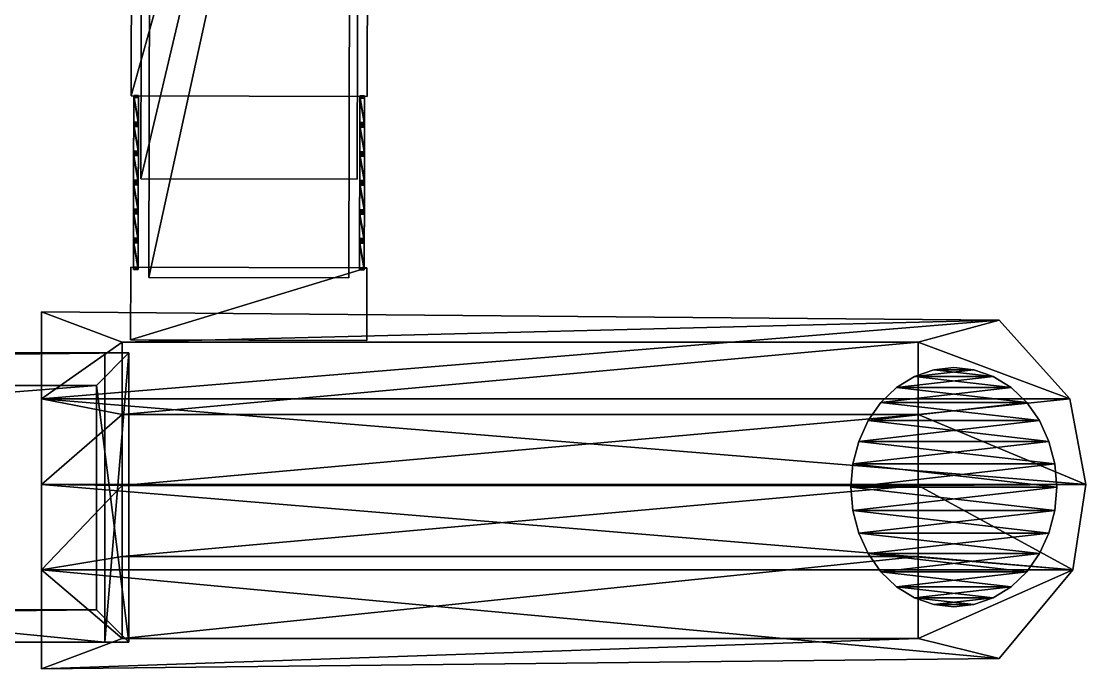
# Model space of a CAD drawing. Header units: millimetres. Extents: x -39 to 131, y -304 to 0.
# Drawn here: x 62.42 to 72.76, y -250.81 to -244.53 of the extents above; entities that cross this region are included whole.
import ezdxf

# ---------------------------------------------------------------- set-up
doc = ezdxf.new("R2010")
doc.units = ezdxf.units.MM
for name, color, linetype in [('CUBE_018_1', 7, 'Continuous'), ('MESH283', 7, 'Continuous'), ('MESH284', 7, 'Continuous'), ('MESH35', 7, 'Continuous'), ('MESH36', 7, 'Continuous'), ('MESH479', 7, 'Continuous'), ('TUNNEL1101', 7, 'Continuous'), ('TUNNEL2113', 7, 'Continuous'), ('TUNNEL3125', 7, 'Continuous')]:
    doc.layers.add(name, color=color, linetype=linetype)

msp = doc.modelspace()

# ---------------------------------------------------------------- meshes
at = {"layer": 'CUBE_018_1'}
mesh = msp.add_polyface(dxfattribs=at)
corners = [(63.467, -250.558, 5.884), (63.152, -250.242, 5.907), (34.944, -250.558, 7.978), (63.467, -250.558, 5.884), (63.152, -248.065, 5.907), (63.152, -250.242, 5.907), (63.467, -247.748, 5.884), (63.467, -247.748, 5.884), (35.259, -248.065, 7.955), (63.152, -248.065, 5.907), (63.467, -247.748, 5.884), (34.944, -247.748, 7.978), (35.259, -248.065, 7.955), (34.944, -247.748, 7.978), (63.467, -247.748, 5.884), (63.233, -247.748, 2.702), (63.467, -247.748, 5.884), (63.233, -250.558, 2.702), (63.233, -247.748, 2.702), (63.467, -250.558, 5.884), (34.944, -250.558, 7.978), (63.233, -250.558, 2.702), (63.467, -250.558, 5.884), (34.71, -250.558, 4.797), (34.71, -247.748, 4.797), (34.71, -250.558, 4.797), (34.944, -250.558, 7.978), (63.233, -250.558, 2.702), (34.71, -250.558, 4.797), (34.71, -247.748, 4.797), (63.233, -247.748, 2.702), (34.71, -247.748, 4.797), (34.944, -247.748, 7.978), (35.259, -248.065, 7.955), (34.944, -247.748, 7.978), (34.944, -250.558, 7.978), (35.259, -250.242, 7.955), (63.152, -250.242, 5.907), (35.259, -250.242, 7.955), (34.944, -250.558, 7.978), (63.152, -248.065, 5.907), (35.259, -250.242, 7.955), (63.152, -250.242, 5.907), (35.259, -248.065, 7.955)]
mesh.append_faces([[corners[k] for k in face] for face in [(0, 1, 2), (3, 4, 5), (6, 4, 3), (7, 8, 9), (10, 11, 12), (13, 14, 15), (16, 17, 18), (16, 19, 17), (20, 21, 22), (20, 23, 21), (24, 25, 26), (27, 28, 29), (27, 29, 30), (13, 15, 31), (24, 26, 32), (33, 34, 35), (33, 35, 36), (37, 38, 39), (40, 41, 42), (40, 43, 41)]])
at = {"layer": 'MESH283'}
mesh = msp.add_polyface(dxfattribs=at)
corners = [(63.557, -246.918, 3.234), (63.557, -246.94, 3.234), (63.512, -246.94, 3.234), (63.558, -246.661, 5.727), (63.557, -246.94, 3.234), (63.557, -246.918, 3.234), (63.558, -246.661, 5.727), (63.558, -246.68, 5.756), (63.557, -246.94, 3.234), (63.558, -246.661, 5.727), (63.558, -246.661, 5.808), (63.558, -246.68, 5.756), (63.558, -246.655, 5.727), (63.558, -246.661, 5.808), (63.558, -246.661, 5.727), (63.558, -246.655, 5.808), (63.558, -246.661, 5.808), (63.558, -246.655, 5.727), (63.558, -246.655, 5.808), (63.512, -246.661, 5.808), (63.558, -246.661, 5.808), (63.512, -246.655, 5.808), (63.558, -246.655, 5.808), (63.512, -246.636, 5.756), (63.512, -246.655, 5.808), (63.558, -246.636, 5.756), (63.558, -246.636, 5.756), (63.558, -246.655, 5.808), (63.558, -246.655, 5.727), (63.558, -246.38, 3.263), (63.558, -246.636, 5.756), (63.558, -246.655, 5.727), (63.558, -246.636, 5.756), (63.558, -246.38, 3.263), (63.513, -246.38, 3.263), (63.558, -246.38, 3.263), (63.558, -246.399, 3.234), (63.513, -246.38, 3.263), (63.558, -246.38, 3.263), (63.558, -246.655, 5.727), (63.558, -246.399, 3.234), (63.558, -246.655, 5.727), (63.513, -246.399, 3.234), (63.558, -246.399, 3.234), (63.512, -246.655, 5.727), (63.513, -246.38, 3.263), (63.513, -246.399, 3.234), (63.512, -246.655, 5.727), (63.513, -246.399, 3.234), (63.513, -246.399, 3.234), (63.513, -246.38, 3.182), (63.558, -246.399, 3.234), (63.513, -246.38, 3.263), (63.513, -246.38, 3.182), (63.513, -246.399, 3.234), (63.513, -246.374, 3.182), (63.513, -246.38, 3.182), (63.513, -246.38, 3.263), (63.558, -246.374, 3.182), (63.513, -246.38, 3.182), (63.513, -246.374, 3.182), (63.558, -246.38, 3.182), (63.558, -246.374, 3.182), (63.558, -246.374, 3.263), (63.558, -246.38, 3.182), (63.559, -246.355, 3.234), (63.558, -246.374, 3.263), (63.558, -246.374, 3.182), (63.559, -246.098, 5.727), (63.558, -246.374, 3.263), (63.559, -246.355, 3.234), (63.559, -246.098, 5.727), (63.559, -246.117, 5.756), (63.558, -246.374, 3.263), (63.559, -246.098, 5.727), (63.559, -246.098, 5.808), (63.559, -246.117, 5.756), (63.559, -246.092, 5.727), (63.559, -246.098, 5.808), (63.559, -246.098, 5.727), (63.559, -246.092, 5.808), (63.559, -246.098, 5.808), (63.559, -246.092, 5.727), (63.559, -246.092, 5.808), (63.514, -246.098, 5.808), (63.559, -246.098, 5.808), (63.514, -246.092, 5.808), (63.559, -246.092, 5.808), (63.514, -246.073, 5.756), (63.514, -246.092, 5.808), (63.559, -246.073, 5.756), (63.559, -246.073, 5.756), (63.559, -246.092, 5.808), (63.559, -246.092, 5.727), (63.56, -245.817, 3.263), (63.559, -246.073, 5.756), (63.559, -246.092, 5.727), (63.559, -246.073, 5.756), (63.56, -245.817, 3.263), (63.514, -245.816, 3.263), (63.56, -245.811, 3.263), (63.514, -245.816, 3.263), (63.56, -245.817, 3.263), (63.514, -245.81, 3.263), (63.514, -245.81, 3.263), (63.514, -245.792, 3.234), (63.56, -245.811, 3.263), (63.514, -245.792, 3.234), (63.514, -245.81, 3.182), (63.514, -245.81, 3.263), (63.514, -245.792, 3.234), (63.56, -245.81, 3.182), (63.514, -245.81, 3.182), (63.56, -245.792, 3.234), (63.56, -245.81, 3.182), (63.514, -245.792, 3.234), (63.56, -245.792, 3.234), (63.56, -245.811, 3.263), (63.56, -245.81, 3.182), (63.56, -245.792, 3.234), (63.515, -245.535, 5.727), (63.56, -245.792, 3.234), (63.514, -245.792, 3.234), (63.56, -245.535, 5.727), (63.56, -245.792, 3.234), (63.515, -245.535, 5.727), (63.56, -245.535, 5.727), (63.56, -245.811, 3.263), (63.56, -245.792, 3.234), (63.56, -245.535, 5.727), (63.56, -245.554, 5.756), (63.56, -245.811, 3.263), (63.56, -245.535, 5.727), (63.56, -245.535, 5.808), (63.56, -245.554, 5.756), (63.56, -245.529, 5.727), (63.56, -245.535, 5.808), (63.56, -245.535, 5.727), (63.56, -245.529, 5.808), (63.56, -245.535, 5.808), (63.56, -245.529, 5.727), (63.56, -245.529, 5.808), (63.515, -245.535, 5.808), (63.56, -245.535, 5.808), (63.515, -245.529, 5.808), (63.56, -245.529, 5.808), (63.515, -245.51, 5.756), (63.515, -245.529, 5.808), (63.56, -245.51, 5.756), (63.56, -245.51, 5.756), (63.56, -245.529, 5.808), (63.56, -245.529, 5.727), (63.561, -245.272, 3.234), (63.56, -245.51, 5.756), (63.56, -245.529, 5.727), (63.561, -245.25, 3.234), (63.56, -245.51, 5.756), (63.561, -245.272, 3.234), (63.56, -245.51, 5.756), (63.561, -245.25, 3.234), (63.516, -245.25, 3.234), (63.561, -245.25, 3.234), (63.515, -245.272, 3.234), (63.516, -245.25, 3.234), (63.561, -245.272, 3.234), (63.56, -245.529, 5.727), (63.515, -245.272, 3.234), (63.561, -245.272, 3.234), (63.515, -245.529, 5.727), (63.516, -245.25, 3.234), (63.515, -245.272, 3.234), (63.515, -245.529, 5.727), (63.516, -245.25, 3.234), (63.515, -245.529, 5.727), (63.515, -245.51, 5.756), (63.515, -245.51, 5.756), (63.515, -245.529, 5.727), (63.515, -245.529, 5.808), (63.515, -245.529, 5.808), (63.515, -245.529, 5.727), (63.515, -245.535, 5.808), (63.515, -245.529, 5.727), (63.515, -245.535, 5.727), (63.515, -245.535, 5.808), (63.56, -245.529, 5.727), (63.515, -245.535, 5.727), (63.515, -245.529, 5.727), (63.56, -245.535, 5.727), (63.515, -245.535, 5.727), (63.515, -245.554, 5.756), (63.515, -245.535, 5.808), (63.515, -245.535, 5.727), (63.514, -245.81, 3.263), (63.515, -245.554, 5.756), (63.515, -245.535, 5.727), (63.514, -245.792, 3.234), (63.514, -245.81, 3.263), (63.515, -245.554, 5.756), (63.514, -245.81, 3.263), (63.56, -245.811, 3.263), (63.56, -245.554, 5.756), (63.515, -245.535, 5.808), (63.515, -245.554, 5.756), (63.56, -245.554, 5.756), (63.56, -245.535, 5.808), (63.56, -245.51, 5.756), (63.516, -245.25, 3.234), (63.515, -245.51, 5.756), (63.56, -245.81, 3.182), (63.56, -245.811, 3.263), (63.56, -245.817, 3.182), (63.56, -245.811, 3.263), (63.56, -245.817, 3.263), (63.56, -245.817, 3.182), (63.56, -245.817, 3.263), (63.56, -245.836, 3.234), (63.56, -245.817, 3.182), (63.56, -245.817, 3.263), (63.559, -246.092, 5.727), (63.56, -245.836, 3.234), (63.559, -246.092, 5.727), (63.514, -245.835, 3.234), (63.56, -245.836, 3.234), (63.514, -246.092, 5.727), (63.514, -245.835, 3.234), (63.559, -246.092, 5.727), (63.514, -245.816, 3.263), (63.514, -245.835, 3.234), (63.514, -246.092, 5.727), (63.514, -245.816, 3.263), (63.514, -245.817, 3.182), (63.514, -245.835, 3.234), (63.514, -245.81, 3.182), (63.514, -245.817, 3.182), (63.514, -245.816, 3.263), (63.56, -245.81, 3.182), (63.514, -245.817, 3.182), (63.514, -245.81, 3.182), (63.56, -245.817, 3.182), (63.56, -245.836, 3.234), (63.514, -245.817, 3.182), (63.56, -245.817, 3.182), (63.514, -245.835, 3.234), (63.514, -245.816, 3.263), (63.56, -245.836, 3.234), (63.514, -245.835, 3.234), (63.56, -245.817, 3.263), (63.56, -245.836, 3.234), (63.514, -245.816, 3.263), (63.514, -245.81, 3.182), (63.514, -245.816, 3.263), (63.514, -245.81, 3.263), (63.514, -245.816, 3.263), (63.514, -246.092, 5.727), (63.514, -246.073, 5.756), (63.514, -246.073, 5.756), (63.514, -246.092, 5.727), (63.514, -246.092, 5.808), (63.514, -246.092, 5.808), (63.514, -246.092, 5.727), (63.514, -246.098, 5.808), (63.514, -246.092, 5.727), (63.514, -246.098, 5.727), (63.514, -246.098, 5.808), (63.559, -246.092, 5.727), (63.514, -246.098, 5.727), (63.514, -246.092, 5.727), (63.559, -246.098, 5.727), (63.559, -246.098, 5.727), (63.559, -246.355, 3.234), (63.514, -246.098, 5.727), (63.514, -246.098, 5.727), (63.559, -246.355, 3.234), (63.513, -246.355, 3.234), (63.559, -246.355, 3.234), (63.558, -246.374, 3.182), (63.513, -246.355, 3.234), (63.513, -246.374, 3.182), (63.513, -246.355, 3.234), (63.513, -246.374, 3.182), (63.513, -246.374, 3.263), (63.513, -246.374, 3.182), (63.513, -246.38, 3.263), (63.513, -246.374, 3.263), (63.558, -246.374, 3.263), (63.513, -246.374, 3.263), (63.513, -246.38, 3.263), (63.514, -246.117, 5.756), (63.513, -246.374, 3.263), (63.558, -246.374, 3.263), (63.514, -246.098, 5.727), (63.513, -246.374, 3.263), (63.514, -246.117, 5.756), (63.514, -246.098, 5.727), (63.513, -246.355, 3.234), (63.513, -246.374, 3.263), (63.513, -246.374, 3.263), (63.513, -246.355, 3.234), (63.558, -246.374, 3.263), (63.558, -246.374, 3.263), (63.513, -246.355, 3.234), (63.559, -246.355, 3.234), (63.514, -246.098, 5.727), (63.514, -246.117, 5.756), (63.514, -246.098, 5.808), (63.514, -246.098, 5.808), (63.514, -246.117, 5.756), (63.559, -246.117, 5.756), (63.559, -246.117, 5.756), (63.559, -246.098, 5.808), (63.558, -246.38, 3.263), (63.558, -246.374, 3.263), (63.558, -246.38, 3.263), (63.558, -246.38, 3.182), (63.558, -246.38, 3.263), (63.558, -246.399, 3.234), (63.558, -246.38, 3.182), (63.558, -246.38, 3.182), (63.514, -246.073, 5.756), (63.513, -246.38, 3.263), (63.512, -246.655, 5.727), (63.512, -246.636, 5.756), (63.512, -246.636, 5.756), (63.512, -246.655, 5.727), (63.512, -246.655, 5.808), (63.512, -246.655, 5.808), (63.512, -246.655, 5.727), (63.512, -246.661, 5.808), (63.512, -246.655, 5.727), (63.512, -246.661, 5.727), (63.512, -246.661, 5.808), (63.558, -246.655, 5.727), (63.512, -246.661, 5.727), (63.512, -246.655, 5.727), (63.558, -246.661, 5.727), (63.558, -246.661, 5.727), (63.557, -246.918, 3.234), (63.512, -246.661, 5.727), (63.512, -246.661, 5.727), (63.557, -246.918, 3.234), (63.512, -246.918, 3.234), (63.512, -246.918, 3.234), (63.512, -246.661, 5.727), (63.512, -246.918, 3.234), (63.512, -246.94, 3.234), (63.512, -246.661, 5.727), (63.512, -246.94, 3.234), (63.512, -246.68, 5.756), (63.512, -246.68, 5.756), (63.512, -246.94, 3.234), (63.557, -246.94, 3.234), (63.512, -246.68, 5.756), (63.557, -246.94, 3.234), (63.558, -246.68, 5.756), (63.512, -246.661, 5.808), (63.512, -246.68, 5.756), (63.558, -246.68, 5.756), (63.512, -246.661, 5.727), (63.512, -246.68, 5.756), (63.512, -246.661, 5.808), (63.558, -246.661, 5.808), (63.558, -246.636, 5.756), (63.513, -246.38, 3.263), (63.512, -246.636, 5.756)]
mesh.append_faces([[corners[k] for k in face] for face in [(0, 1, 2), (3, 4, 5), (6, 7, 8), (9, 10, 11), (12, 13, 14), (15, 16, 17), (18, 19, 20), (18, 21, 19), (22, 23, 24), (22, 25, 23), (26, 27, 28), (29, 30, 31), (32, 33, 34), (35, 36, 37), (38, 39, 40), (41, 42, 43), (44, 42, 41), (45, 46, 47), (37, 36, 48), (49, 50, 51), (52, 53, 54), (55, 56, 57), (58, 59, 60), (58, 61, 59), (62, 63, 64), (65, 66, 67), (68, 69, 70), (71, 72, 73), (74, 75, 76), (77, 78, 79), (80, 81, 82), (83, 84, 85), (83, 86, 84), (87, 88, 89), (87, 90, 88), (91, 92, 93), (94, 95, 96), (97, 98, 99), (100, 101, 102), (100, 103, 101), (104, 105, 106), (107, 108, 109), (110, 111, 112), (113, 114, 115), (116, 117, 118), (106, 105, 119), (120, 121, 122), (123, 124, 125), (126, 127, 128), (129, 130, 131), (132, 133, 134), (135, 136, 137), (138, 139, 140), (141, 142, 143), (141, 144, 142), (145, 146, 147), (145, 148, 146), (149, 150, 151), (152, 153, 154), (155, 156, 157), (158, 159, 160), (161, 162, 163), (161, 164, 162), (165, 166, 167), (168, 166, 165), (169, 170, 171), (172, 173, 174), (175, 176, 177), (178, 179, 180), (181, 182, 183), (184, 185, 186), (184, 187, 185), (188, 189, 190), (191, 192, 193), (194, 195, 196), (197, 198, 199), (197, 199, 200), (201, 202, 203), (201, 203, 204), (205, 206, 207), (208, 209, 210), (211, 212, 213), (214, 215, 216), (217, 218, 219), (220, 221, 222), (223, 224, 225), (226, 227, 228), (229, 230, 231), (232, 233, 234), (235, 236, 237), (235, 238, 236), (239, 240, 241), (242, 240, 239), (243, 244, 245), (246, 247, 248), (249, 250, 251), (252, 253, 254), (255, 256, 257), (258, 259, 260), (261, 262, 263), (264, 265, 266), (264, 267, 265), (268, 269, 270), (271, 272, 273), (274, 275, 276), (276, 275, 277), (278, 279, 280), (281, 282, 283), (284, 285, 286), (287, 288, 289), (290, 291, 292), (293, 294, 295), (296, 297, 298), (299, 300, 301), (302, 303, 304), (305, 306, 307), (287, 289, 308), (305, 307, 309), (284, 286, 310), (311, 312, 313), (314, 315, 316), (51, 50, 317), (97, 99, 318), (319, 320, 321), (322, 323, 324), (325, 326, 327), (328, 329, 330), (331, 332, 333), (331, 334, 332), (335, 336, 337), (338, 339, 340), (0, 2, 341), (342, 343, 344), (345, 346, 347), (348, 349, 350), (351, 352, 353), (354, 355, 356), (357, 358, 359), (354, 356, 360), (361, 362, 363)]])
at = {"layer": 'MESH284'}
mesh = msp.add_polyface(dxfattribs=at)
corners = [(65.756, -245.277, 3.234), (65.756, -245.515, 5.756), (65.756, -245.534, 5.727), (65.756, -245.255, 3.234), (65.756, -245.515, 5.756), (65.756, -245.277, 3.234), (65.756, -245.515, 5.756), (65.756, -245.255, 3.234), (65.711, -245.255, 3.234), (65.756, -245.255, 3.234), (65.711, -245.277, 3.234), (65.711, -245.255, 3.234), (65.756, -245.277, 3.234), (65.756, -245.534, 5.727), (65.711, -245.277, 3.234), (65.756, -245.277, 3.234), (65.71, -245.534, 5.727), (65.711, -245.277, 3.234), (65.756, -245.534, 5.727), (65.711, -245.255, 3.234), (65.711, -245.277, 3.234), (65.71, -245.534, 5.727), (65.711, -245.255, 3.234), (65.71, -245.534, 5.727), (65.71, -245.515, 5.756), (65.71, -245.515, 5.756), (65.71, -245.534, 5.727), (65.71, -245.534, 5.808), (65.71, -245.534, 5.808), (65.71, -245.534, 5.727), (65.71, -245.54, 5.808), (65.71, -245.534, 5.727), (65.71, -245.54, 5.727), (65.71, -245.54, 5.808), (65.756, -245.534, 5.727), (65.71, -245.54, 5.727), (65.71, -245.534, 5.727), (65.756, -245.54, 5.727), (65.756, -245.534, 5.727), (65.756, -245.54, 5.808), (65.756, -245.54, 5.727), (65.756, -245.534, 5.808), (65.756, -245.54, 5.808), (65.756, -245.534, 5.727), (65.756, -245.534, 5.808), (65.71, -245.54, 5.808), (65.756, -245.54, 5.808), (65.71, -245.534, 5.808), (65.756, -245.534, 5.808), (65.71, -245.515, 5.756), (65.71, -245.534, 5.808), (65.756, -245.534, 5.808), (65.756, -245.515, 5.756), (65.71, -245.515, 5.756), (65.756, -245.515, 5.756), (65.756, -245.534, 5.808), (65.756, -245.534, 5.727), (65.756, -245.515, 5.756), (65.711, -245.255, 3.234), (65.71, -245.515, 5.756), (65.71, -245.54, 5.808), (65.756, -245.559, 5.756), (65.756, -245.54, 5.808), (65.71, -245.54, 5.808), (65.71, -245.559, 5.756), (65.756, -245.559, 5.756), (65.71, -245.54, 5.727), (65.71, -245.559, 5.756), (65.71, -245.54, 5.808), (65.71, -245.54, 5.727), (65.71, -245.815, 3.263), (65.71, -245.559, 5.756), (65.71, -245.54, 5.727), (65.71, -245.797, 3.234), (65.71, -245.815, 3.263), (65.71, -245.54, 5.727), (65.755, -245.797, 3.234), (65.71, -245.797, 3.234), (65.756, -245.54, 5.727), (65.756, -245.54, 5.727), (65.755, -245.816, 3.263), (65.755, -245.797, 3.234), (65.756, -245.559, 5.756), (65.756, -245.54, 5.727), (65.756, -245.54, 5.808), (65.756, -245.559, 5.756), (65.71, -245.559, 5.756), (65.755, -245.816, 3.263), (65.756, -245.559, 5.756), (65.71, -245.559, 5.756), (65.71, -245.815, 3.263), (65.755, -245.816, 3.263), (65.71, -245.815, 3.263), (65.71, -245.797, 3.234), (65.755, -245.816, 3.263), (65.71, -245.797, 3.234), (65.71, -245.815, 3.182), (65.71, -245.815, 3.263), (65.71, -245.797, 3.234), (65.755, -245.815, 3.182), (65.71, -245.815, 3.182), (65.755, -245.797, 3.234), (65.755, -245.815, 3.182), (65.71, -245.797, 3.234), (65.755, -245.797, 3.234), (65.755, -245.816, 3.263), (65.755, -245.815, 3.182), (65.755, -245.816, 3.263), (65.71, -245.797, 3.234), (65.755, -245.797, 3.234), (65.755, -245.815, 3.182), (65.755, -245.816, 3.263), (65.755, -245.822, 3.182), (65.755, -245.816, 3.263), (65.755, -245.822, 3.263), (65.755, -245.822, 3.182), (65.755, -245.816, 3.263), (65.71, -245.821, 3.263), (65.755, -245.822, 3.263), (65.71, -245.815, 3.263), (65.71, -245.815, 3.182), (65.71, -245.821, 3.263), (65.71, -245.815, 3.263), (65.71, -245.815, 3.182), (65.71, -245.822, 3.182), (65.71, -245.821, 3.263), (65.755, -245.815, 3.182), (65.71, -245.822, 3.182), (65.71, -245.815, 3.182), (65.755, -245.822, 3.182), (65.755, -245.841, 3.234), (65.71, -245.822, 3.182), (65.755, -245.822, 3.182), (65.71, -245.84, 3.234), (65.71, -245.822, 3.182), (65.755, -245.841, 3.234), (65.71, -245.821, 3.263), (65.71, -245.822, 3.182), (65.71, -245.84, 3.234), (65.71, -245.821, 3.263), (65.755, -245.841, 3.234), (65.71, -245.84, 3.234), (65.755, -245.822, 3.263), (65.755, -245.841, 3.234), (65.71, -245.821, 3.263), (65.755, -245.822, 3.263), (65.754, -246.097, 5.727), (65.755, -245.841, 3.234), (65.754, -246.078, 5.756), (65.754, -246.078, 5.756), (65.755, -245.822, 3.263), (65.71, -245.821, 3.263), (65.754, -246.078, 5.756), (65.71, -245.821, 3.263), (65.709, -246.078, 5.756), (65.71, -245.821, 3.263), (65.709, -246.097, 5.727), (65.709, -246.078, 5.756), (65.71, -245.821, 3.263), (65.71, -245.84, 3.234), (65.709, -246.097, 5.727), (65.709, -246.097, 5.727), (65.71, -245.84, 3.234), (65.754, -246.097, 5.727), (65.754, -246.097, 5.727), (65.71, -245.84, 3.234), (65.755, -245.841, 3.234), (65.754, -246.097, 5.727), (65.709, -246.103, 5.727), (65.709, -246.097, 5.727), (65.754, -246.103, 5.727), (65.754, -246.097, 5.727), (65.754, -246.103, 5.808), (65.754, -246.103, 5.727), (65.754, -246.097, 5.808), (65.754, -246.103, 5.808), (65.754, -246.097, 5.727), (65.754, -246.097, 5.808), (65.709, -246.103, 5.808), (65.754, -246.103, 5.808), (65.709, -246.097, 5.808), (65.754, -246.097, 5.808), (65.709, -246.078, 5.756), (65.709, -246.097, 5.808), (65.754, -246.097, 5.808), (65.754, -246.078, 5.756), (65.709, -246.078, 5.756), (65.754, -246.078, 5.756), (65.754, -246.097, 5.808), (65.754, -246.097, 5.727), (65.709, -246.078, 5.756), (65.709, -246.097, 5.727), (65.709, -246.097, 5.808), (65.709, -246.097, 5.808), (65.709, -246.097, 5.727), (65.709, -246.103, 5.808), (65.709, -246.097, 5.727), (65.709, -246.103, 5.727), (65.709, -246.103, 5.808), (65.709, -246.103, 5.727), (65.709, -246.122, 5.756), (65.709, -246.103, 5.808), (65.709, -246.103, 5.727), (65.708, -246.379, 3.263), (65.709, -246.122, 5.756), (65.709, -246.103, 5.727), (65.708, -246.36, 3.234), (65.708, -246.379, 3.263), (65.709, -246.103, 5.727), (65.754, -246.36, 3.234), (65.708, -246.36, 3.234), (65.754, -246.103, 5.727), (65.754, -246.36, 3.234), (65.709, -246.103, 5.727), (65.754, -246.103, 5.727), (65.754, -246.379, 3.263), (65.754, -246.36, 3.234), (65.754, -246.103, 5.727), (65.754, -246.122, 5.756), (65.754, -246.379, 3.263), (65.754, -246.103, 5.727), (65.754, -246.103, 5.808), (65.754, -246.122, 5.756), (65.709, -246.103, 5.808), (65.754, -246.122, 5.756), (65.754, -246.103, 5.808), (65.709, -246.103, 5.808), (65.709, -246.122, 5.756), (65.754, -246.122, 5.756), (65.709, -246.122, 5.756), (65.754, -246.379, 3.263), (65.754, -246.122, 5.756), (65.709, -246.122, 5.756), (65.708, -246.379, 3.263), (65.754, -246.379, 3.263), (65.708, -246.379, 3.263), (65.708, -246.36, 3.234), (65.754, -246.379, 3.263), (65.708, -246.36, 3.234), (65.708, -246.379, 3.182), (65.708, -246.379, 3.263), (65.708, -246.36, 3.234), (65.754, -246.379, 3.182), (65.708, -246.379, 3.182), (65.754, -246.36, 3.234), (65.754, -246.379, 3.182), (65.708, -246.36, 3.234), (65.754, -246.36, 3.234), (65.754, -246.379, 3.263), (65.754, -246.379, 3.182), (65.754, -246.379, 3.263), (65.708, -246.36, 3.234), (65.754, -246.36, 3.234), (65.754, -246.379, 3.182), (65.754, -246.379, 3.263), (65.754, -246.385, 3.182), (65.754, -246.379, 3.263), (65.754, -246.385, 3.263), (65.754, -246.385, 3.182), (65.754, -246.379, 3.263), (65.708, -246.385, 3.263), (65.754, -246.385, 3.263), (65.708, -246.379, 3.263), (65.708, -246.379, 3.182), (65.708, -246.385, 3.263), (65.708, -246.379, 3.263), (65.708, -246.379, 3.182), (65.708, -246.385, 3.182), (65.708, -246.385, 3.263), (65.754, -246.379, 3.182), (65.708, -246.385, 3.182), (65.708, -246.379, 3.182), (65.754, -246.385, 3.182), (65.754, -246.404, 3.234), (65.708, -246.385, 3.182), (65.754, -246.385, 3.182), (65.708, -246.404, 3.234), (65.708, -246.385, 3.182), (65.754, -246.404, 3.234), (65.708, -246.385, 3.263), (65.708, -246.385, 3.182), (65.708, -246.404, 3.234), (65.708, -246.385, 3.263), (65.708, -246.404, 3.234), (65.708, -246.66, 5.727), (65.708, -246.385, 3.263), (65.754, -246.404, 3.234), (65.708, -246.404, 3.234), (65.754, -246.385, 3.263), (65.754, -246.404, 3.234), (65.708, -246.385, 3.263), (65.754, -246.385, 3.263), (65.754, -246.404, 3.234), (65.754, -246.385, 3.182), (65.754, -246.385, 3.263), (65.753, -246.66, 5.727), (65.754, -246.404, 3.234), (65.753, -246.641, 5.756), (65.753, -246.641, 5.756), (65.754, -246.385, 3.263), (65.708, -246.385, 3.263), (65.708, -246.641, 5.756), (65.708, -246.641, 5.756), (65.708, -246.641, 5.756), (65.708, -246.66, 5.727), (65.708, -246.66, 5.808), (65.708, -246.66, 5.808), (65.708, -246.66, 5.727), (65.708, -246.666, 5.808), (65.708, -246.66, 5.727), (65.708, -246.666, 5.727), (65.708, -246.666, 5.808), (65.753, -246.66, 5.727), (65.708, -246.666, 5.727), (65.708, -246.66, 5.727), (65.753, -246.666, 5.727), (65.753, -246.66, 5.727), (65.753, -246.666, 5.808), (65.753, -246.666, 5.727), (65.753, -246.66, 5.808), (65.753, -246.666, 5.808), (65.753, -246.66, 5.727), (65.753, -246.66, 5.808), (65.708, -246.666, 5.808), (65.753, -246.666, 5.808), (65.708, -246.66, 5.808), (65.753, -246.66, 5.808), (65.708, -246.641, 5.756), (65.708, -246.66, 5.808), (65.753, -246.66, 5.808), (65.753, -246.641, 5.756), (65.708, -246.641, 5.756), (65.753, -246.641, 5.756), (65.753, -246.66, 5.808), (65.753, -246.66, 5.727), (65.708, -246.666, 5.808), (65.753, -246.685, 5.756), (65.753, -246.666, 5.808), (65.708, -246.685, 5.756), (65.708, -246.666, 5.727), (65.708, -246.685, 5.756), (65.708, -246.666, 5.808), (65.708, -246.666, 5.727), (65.707, -246.945, 3.234), (65.708, -246.685, 5.756), (65.708, -246.666, 5.727), (65.707, -246.923, 3.234), (65.707, -246.945, 3.234), (65.708, -246.666, 5.727), (65.753, -246.923, 3.234), (65.707, -246.923, 3.234), (65.753, -246.666, 5.727), (65.753, -246.923, 3.234), (65.708, -246.666, 5.727), (65.753, -246.666, 5.727), (65.753, -246.945, 3.234), (65.753, -246.923, 3.234), (65.753, -246.666, 5.727), (65.753, -246.685, 5.756), (65.753, -246.945, 3.234), (65.753, -246.666, 5.727), (65.753, -246.666, 5.808), (65.753, -246.685, 5.756), (65.708, -246.685, 5.756), (65.753, -246.945, 3.234), (65.753, -246.685, 5.756), (65.708, -246.685, 5.756), (65.707, -246.945, 3.234), (65.753, -246.945, 3.234), (65.753, -246.923, 3.234), (65.753, -246.945, 3.234), (65.707, -246.945, 3.234), (65.707, -246.923, 3.234), (65.708, -246.66, 5.727), (65.708, -246.404, 3.234), (65.753, -246.66, 5.727), (65.754, -246.404, 3.234), (65.755, -245.822, 3.263), (65.755, -245.841, 3.234), (65.755, -245.822, 3.182)]
mesh.append_faces([[corners[k] for k in face] for face in [(0, 1, 2), (3, 4, 5), (6, 7, 8), (9, 10, 11), (9, 12, 10), (13, 14, 15), (16, 17, 18), (19, 20, 21), (22, 23, 24), (25, 26, 27), (28, 29, 30), (31, 32, 33), (34, 35, 36), (34, 37, 35), (38, 39, 40), (41, 42, 43), (44, 45, 46), (44, 47, 45), (48, 49, 50), (51, 52, 53), (54, 55, 56), (57, 58, 59), (60, 61, 62), (63, 64, 65), (66, 67, 68), (69, 70, 71), (72, 73, 74), (75, 76, 77), (78, 76, 75), (79, 80, 81), (79, 82, 80), (83, 84, 85), (86, 87, 88), (89, 90, 91), (92, 93, 94), (95, 96, 97), (98, 99, 100), (101, 102, 103), (104, 105, 106), (107, 108, 109), (110, 111, 112), (113, 114, 115), (116, 117, 118), (116, 119, 117), (120, 121, 122), (123, 124, 125), (126, 127, 128), (126, 129, 127), (130, 131, 132), (133, 134, 135), (136, 137, 138), (139, 140, 141), (142, 143, 144), (145, 146, 147), (145, 148, 146), (149, 150, 151), (152, 153, 154), (155, 156, 157), (158, 159, 160), (161, 162, 163), (164, 165, 166), (167, 168, 169), (167, 170, 168), (171, 172, 173), (174, 175, 176), (177, 178, 179), (177, 180, 178), (181, 182, 183), (184, 185, 186), (187, 188, 189), (190, 191, 192), (193, 194, 195), (196, 197, 198), (199, 200, 201), (202, 203, 204), (205, 206, 207), (208, 209, 210), (211, 212, 213), (214, 215, 216), (217, 218, 219), (220, 221, 222), (223, 224, 225), (226, 227, 228), (229, 230, 231), (232, 233, 234), (235, 236, 237), (238, 239, 240), (241, 242, 243), (244, 245, 246), (247, 248, 249), (250, 251, 252), (253, 254, 255), (256, 257, 258), (259, 260, 261), (259, 262, 260), (263, 264, 265), (266, 267, 268), (269, 270, 271), (269, 272, 270), (273, 274, 275), (276, 277, 278), (279, 280, 281), (282, 283, 284), (285, 286, 287), (288, 289, 290), (291, 292, 293), (294, 295, 296), (294, 297, 295), (298, 299, 300), (298, 300, 301), (282, 284, 302), (303, 304, 305), (306, 307, 308), (309, 310, 311), (312, 313, 314), (312, 315, 313), (316, 317, 318), (319, 320, 321), (322, 323, 324), (322, 325, 323), (326, 327, 328), (329, 330, 331), (332, 333, 334), (335, 336, 337), (335, 338, 336), (339, 340, 341), (342, 343, 344), (345, 346, 347), (348, 349, 350), (351, 352, 353), (354, 355, 356), (357, 358, 359), (360, 361, 362), (363, 364, 365), (366, 367, 368), (369, 370, 371), (369, 371, 372), (373, 374, 375), (375, 374, 376), (377, 378, 379)]])
at = {"layer": 'MESH35'}
mesh = msp.add_polyface(dxfattribs=at)
corners = [(71.673, -250.192, 5.387), (71.478, -250.215, 5.387), (71.283, -250.192, 5.387), (71.478, -250.215, 7.387), (71.478, -250.215, 5.387), (71.673, -250.192, 5.387), (71.283, -250.192, 7.387), (71.478, -250.215, 5.387), (71.478, -250.215, 7.387), (71.283, -250.192, 5.387), (71.095, -250.126, 7.387), (71.283, -250.192, 5.387), (71.283, -250.192, 7.387), (71.095, -250.126, 5.387), (70.922, -250.019, 7.387), (71.095, -250.126, 5.387), (71.095, -250.126, 7.387), (70.922, -250.019, 5.387), (70.77, -249.875, 7.387), (70.922, -250.019, 5.387), (70.922, -250.019, 7.387), (70.77, -249.875, 5.387), (70.646, -249.698, 5.387), (70.77, -249.875, 5.387), (70.77, -249.875, 7.387), (72.185, -249.875, 5.387), (70.77, -249.875, 5.387), (70.646, -249.698, 5.387), (72.033, -250.019, 5.387), (72.033, -250.019, 7.387), (72.033, -250.019, 5.387), (72.185, -249.875, 5.387), (71.86, -250.126, 7.387), (72.033, -250.019, 5.387), (72.033, -250.019, 7.387), (71.86, -250.126, 5.387), (71.673, -250.192, 7.387), (71.86, -250.126, 5.387), (71.86, -250.126, 7.387), (71.673, -250.192, 5.387), (71.673, -250.192, 7.387), (71.673, -250.192, 7.387), (71.283, -250.192, 7.387), (71.478, -250.215, 7.387), (71.86, -250.126, 7.387), (71.095, -250.126, 7.387), (72.033, -250.019, 7.387), (70.922, -250.019, 7.387), (72.185, -249.875, 7.387), (70.77, -249.875, 7.387), (72.309, -249.698, 7.387), (70.646, -249.698, 7.387), (72.401, -249.498, 7.387), (70.554, -249.498, 7.387), (72.458, -249.28, 7.387), (70.497, -249.28, 7.387), (72.478, -249.053, 7.387), (70.478, -249.053, 7.387), (72.458, -248.826, 7.387), (72.458, -248.826, 7.387), (72.478, -249.053, 7.387), (72.478, -249.053, 5.387), (72.478, -249.053, 7.387), (72.458, -249.28, 5.387), (72.478, -249.053, 5.387), (72.458, -249.28, 7.387), (72.458, -249.28, 7.387), (72.401, -249.498, 5.387), (72.458, -249.28, 5.387), (72.401, -249.498, 7.387), (72.401, -249.498, 7.387), (72.309, -249.698, 5.387), (72.401, -249.498, 5.387), (72.309, -249.698, 7.387), (72.309, -249.698, 7.387), (72.185, -249.875, 5.387), (72.309, -249.698, 5.387), (72.185, -249.875, 7.387), (72.185, -249.875, 7.387), (72.309, -249.698, 5.387), (70.554, -249.498, 5.387), (70.554, -249.498, 5.387), (70.646, -249.698, 5.387), (70.646, -249.698, 7.387), (70.646, -249.698, 7.387), (70.554, -249.498, 7.387), (70.497, -249.28, 5.387), (70.554, -249.498, 5.387), (70.554, -249.498, 7.387), (72.401, -249.498, 5.387), (70.497, -249.28, 5.387), (72.458, -249.28, 5.387), (70.478, -249.053, 5.387), (70.478, -249.053, 5.387), (70.497, -249.28, 5.387), (70.497, -249.28, 7.387), (70.497, -249.28, 7.387), (70.478, -249.053, 7.387), (70.497, -248.826, 5.387), (70.478, -249.053, 5.387), (70.478, -249.053, 7.387), (72.478, -249.053, 5.387), (70.497, -248.826, 5.387), (72.458, -248.826, 5.387), (70.554, -248.608, 5.387), (70.554, -248.608, 5.387), (70.497, -248.826, 5.387), (70.497, -248.826, 7.387), (70.497, -248.826, 7.387), (70.497, -248.826, 7.387), (72.401, -248.608, 7.387), (72.401, -248.608, 7.387), (72.458, -248.826, 7.387), (72.458, -248.826, 5.387), (72.458, -248.826, 5.387), (72.401, -248.608, 5.387), (72.401, -248.608, 5.387), (70.646, -248.407, 5.387), (70.646, -248.407, 5.387), (70.554, -248.608, 5.387), (70.554, -248.608, 7.387), (70.554, -248.608, 7.387), (70.554, -248.608, 7.387), (72.309, -248.407, 7.387), (72.309, -248.407, 7.387), (72.401, -248.608, 7.387), (72.401, -248.608, 5.387), (72.309, -248.407, 5.387), (72.309, -248.407, 5.387), (70.77, -248.231, 5.387), (70.77, -248.231, 5.387), (70.646, -248.407, 5.387), (70.646, -248.407, 7.387), (70.646, -248.407, 7.387), (70.646, -248.407, 7.387), (72.185, -248.231, 7.387), (72.185, -248.231, 7.387), (72.309, -248.407, 7.387), (72.309, -248.407, 5.387), (72.185, -248.231, 5.387), (72.185, -248.231, 5.387), (70.922, -248.087, 5.387), (70.922, -248.087, 7.387), (70.922, -248.087, 5.387), (70.77, -248.231, 5.387), (71.095, -247.98, 7.387), (70.922, -248.087, 5.387), (70.922, -248.087, 7.387), (71.095, -247.98, 5.387), (71.283, -247.913, 7.387), (71.095, -247.98, 5.387), (71.095, -247.98, 7.387), (71.283, -247.913, 5.387), (71.478, -247.891, 7.387), (71.283, -247.913, 5.387), (71.283, -247.913, 7.387), (71.478, -247.891, 5.387), (71.673, -247.913, 7.387), (71.478, -247.891, 5.387), (71.478, -247.891, 7.387), (71.673, -247.913, 5.387), (71.86, -247.98, 7.387), (71.673, -247.913, 5.387), (71.673, -247.913, 7.387), (71.86, -247.98, 5.387), (72.033, -248.087, 7.387), (71.86, -247.98, 5.387), (71.86, -247.98, 7.387), (72.033, -248.087, 5.387), (72.185, -248.231, 7.387), (72.033, -248.087, 5.387), (72.033, -248.087, 7.387), (72.185, -248.231, 5.387), (72.033, -248.087, 5.387), (71.095, -247.98, 5.387), (71.86, -247.98, 5.387), (71.283, -247.913, 5.387), (71.673, -247.913, 5.387), (71.478, -247.891, 5.387), (72.033, -248.087, 7.387), (70.77, -248.231, 7.387), (70.922, -248.087, 7.387), (71.86, -247.98, 7.387), (71.095, -247.98, 7.387), (71.673, -247.913, 7.387), (71.283, -247.913, 7.387), (71.478, -247.891, 7.387), (70.77, -248.231, 7.387), (70.77, -248.231, 7.387), (71.86, -250.126, 5.387), (71.095, -250.126, 5.387), (70.922, -250.019, 5.387)]
mesh.append_faces([[corners[k] for k in face] for face in [(0, 1, 2), (3, 4, 5), (6, 7, 8), (6, 9, 7), (10, 11, 12), (10, 13, 11), (14, 15, 16), (14, 17, 15), (18, 19, 20), (18, 21, 19), (22, 23, 24), (25, 26, 27), (25, 28, 26), (29, 30, 31), (32, 33, 34), (32, 35, 33), (36, 37, 38), (36, 39, 37), (3, 5, 40), (41, 42, 43), (44, 42, 41), (44, 45, 42), (46, 45, 44), (46, 47, 45), (48, 47, 46), (48, 49, 47), (50, 49, 48), (50, 51, 49), (52, 51, 50), (52, 53, 51), (54, 53, 52), (54, 55, 53), (56, 55, 54), (56, 57, 55), (56, 58, 57), (59, 60, 61), (62, 63, 64), (62, 65, 63), (66, 67, 68), (66, 69, 67), (70, 71, 72), (70, 73, 71), (74, 75, 76), (74, 77, 75), (29, 31, 78), (79, 25, 27), (79, 27, 80), (81, 82, 83), (22, 24, 84), (81, 83, 85), (86, 87, 88), (89, 80, 90), (89, 79, 80), (91, 89, 90), (91, 90, 92), (93, 94, 95), (86, 88, 96), (93, 95, 97), (98, 99, 100), (101, 92, 102), (101, 91, 92), (101, 102, 103), (103, 102, 104), (105, 106, 107), (98, 100, 108), (58, 109, 57), (58, 110, 109), (111, 112, 113), (59, 61, 114), (111, 113, 115), (103, 104, 116), (116, 104, 117), (118, 119, 120), (105, 107, 121), (110, 122, 109), (110, 123, 122), (124, 125, 126), (124, 126, 127), (116, 117, 128), (128, 117, 129), (130, 131, 132), (118, 120, 133), (123, 134, 122), (123, 135, 134), (136, 137, 138), (136, 138, 139), (128, 129, 140), (140, 129, 141), (142, 143, 144), (145, 146, 147), (145, 148, 146), (149, 150, 151), (149, 152, 150), (153, 154, 155), (153, 156, 154), (157, 158, 159), (157, 160, 158), (161, 162, 163), (161, 164, 162), (165, 166, 167), (165, 168, 166), (169, 170, 171), (169, 172, 170), (140, 141, 173), (173, 141, 174), (173, 174, 175), (175, 174, 176), (175, 176, 177), (177, 176, 178), (135, 179, 180), (179, 181, 180), (179, 182, 181), (182, 183, 181), (182, 184, 183), (184, 185, 183), (184, 186, 185), (142, 144, 187), (130, 132, 188), (135, 180, 134), (189, 0, 190), (0, 2, 190), (189, 190, 191), (28, 189, 191), (28, 191, 26)]])
at = {"layer": 'MESH36'}
mesh = msp.add_polyface(dxfattribs=at)
corners = [(63.404, -248.346, 7.185), (63.404, -249.036, 7.185), (63.404, -249.036, 6.929), (63.404, -248.346, 7.185), (62.618, -249.026, 7.185), (63.404, -249.036, 7.185), (62.618, -248.196, 7.185), (63.404, -247.645, 7.185), (62.618, -247.352, 7.185), (71.918, -247.431, 7.185), (71.918, -247.431, 7.185), (62.618, -247.352, -0.615), (62.618, -247.352, 7.185), (71.918, -247.431, -0.615), (71.918, -247.431, 7.185), (72.604, -248.196, -0.615), (71.918, -247.431, -0.615), (72.604, -248.196, 7.185), (72.604, -248.196, 7.185), (71.131, -247.645, 7.185), (63.404, -247.645, 7.185), (71.131, -247.645, 6.929), (71.131, -247.645, 7.185), (63.404, -247.645, 6.929), (63.404, -247.645, 7.185), (63.404, -248.346, 6.929), (63.404, -247.645, 6.929), (71.131, -248.346, 6.929), (63.404, -248.346, 6.929), (63.404, -249.036, 6.929), (71.131, -247.645, 6.929), (63.404, -247.645, 6.929), (71.131, -247.645, 6.929), (71.131, -248.346, 6.929), (71.131, -248.346, 7.185), (71.131, -249.036, 7.185), (71.131, -249.036, 6.929), (71.131, -249.036, 6.929), (63.404, -249.725, 6.929), (63.404, -249.725, 6.929), (63.404, -249.725, 7.185), (62.618, -249.856, 7.185), (63.404, -249.725, 7.185), (62.618, -249.026, -0.615), (62.618, -249.856, 7.185), (62.618, -249.026, 7.185), (62.618, -249.856, -0.615), (72.634, -249.856, -0.615), (62.618, -249.856, -0.615), (62.618, -249.026, -0.615), (71.918, -250.716, -0.615), (72.634, -249.856, 7.185), (71.918, -250.716, -0.615), (72.634, -249.856, -0.615), (71.918, -250.716, 7.185), (72.634, -249.856, 7.185), (71.131, -250.522, 7.185), (71.918, -250.716, 7.185), (71.131, -249.725, 7.185), (71.131, -249.036, 7.185), (72.758, -249.026, 7.185), (71.131, -248.346, 7.185), (72.604, -248.196, 7.185), (72.758, -249.026, 7.185), (72.758, -249.026, -0.615), (72.758, -249.026, 7.185), (72.634, -249.856, -0.615), (72.758, -249.026, -0.615), (72.634, -249.856, 7.185), (72.758, -249.026, -0.615), (62.618, -248.196, -0.615), (62.618, -248.196, -0.615), (62.618, -248.196, 7.185), (62.618, -247.352, -0.615), (71.918, -247.431, -0.615), (62.618, -247.352, -0.615), (72.604, -248.196, -0.615), (72.604, -248.196, -0.615), (62.618, -247.352, 7.185), (71.131, -247.645, 7.185), (71.131, -249.725, 7.185), (71.131, -249.725, 6.929), (71.131, -249.725, 6.929), (63.404, -250.522, 6.929), (63.404, -250.522, 6.929), (63.404, -250.522, 7.185), (63.404, -250.522, 7.185), (62.618, -250.815, 7.185), (62.618, -250.815, 7.185), (62.618, -250.815, -0.615), (62.618, -250.815, -0.615), (62.618, -250.815, 7.185), (62.618, -250.815, -0.615), (71.918, -250.716, -0.615), (71.918, -250.716, 7.185), (71.131, -250.522, 7.185), (63.404, -250.522, 6.929), (63.404, -250.522, 7.185), (71.131, -250.522, 6.929), (71.131, -250.522, 6.929), (71.131, -250.522, 7.185), (71.131, -250.522, 6.929)]
mesh.append_faces([[corners[k] for k in face] for face in [(0, 1, 2), (3, 4, 5), (3, 6, 4), (7, 6, 3), (7, 8, 6), (9, 8, 7), (10, 11, 12), (10, 13, 11), (14, 15, 16), (14, 17, 15), (18, 9, 19), (9, 7, 19), (20, 21, 22), (20, 23, 21), (24, 25, 26), (24, 0, 25), (0, 2, 25), (27, 28, 29), (30, 28, 27), (30, 31, 28), (32, 33, 34), (33, 35, 34), (33, 36, 35), (27, 29, 37), (37, 29, 38), (1, 39, 2), (1, 40, 39), (5, 41, 42), (5, 4, 41), (43, 44, 45), (43, 46, 44), (47, 48, 49), (47, 50, 48), (51, 52, 53), (51, 54, 52), (55, 56, 57), (55, 58, 56), (55, 59, 58), (60, 59, 55), (60, 61, 59), (60, 18, 61), (62, 63, 64), (65, 66, 67), (65, 68, 66), (69, 47, 49), (69, 49, 70), (71, 43, 45), (71, 45, 72), (73, 71, 72), (74, 70, 75), (76, 70, 74), (69, 70, 76), (62, 64, 77), (73, 72, 78), (18, 19, 61), (32, 34, 79), (36, 80, 35), (36, 81, 80), (37, 38, 82), (82, 38, 83), (40, 84, 39), (40, 85, 84), (42, 41, 86), (86, 41, 87), (46, 88, 44), (46, 89, 88), (50, 90, 48), (91, 92, 93), (91, 93, 94), (57, 56, 87), (56, 86, 87), (95, 96, 97), (95, 98, 96), (81, 99, 100), (82, 83, 101), (81, 100, 80)]])
at = {"layer": 'MESH479'}
mesh = msp.add_polyface(dxfattribs=at)
corners = [(65.8, -236.999, 3.196), (65.781, -245.262, 3.196), (63.49, -245.256, 3.196), (65.8, -236.999, 5.653), (65.781, -245.262, 3.196), (65.8, -236.999, 3.196), (65.781, -245.262, 5.653), (65.8, -236.999, 5.653), (63.49, -245.256, 5.653), (65.781, -245.262, 5.653), (63.509, -236.993, 5.653), (63.509, -236.993, 3.196), (63.49, -245.256, 5.653), (63.509, -236.993, 5.653), (63.49, -245.256, 3.196), (63.509, -236.993, 3.196), (63.49, -245.256, 5.653), (63.49, -245.256, 3.196), (65.781, -245.262, 3.196), (65.781, -245.262, 5.653)]
mesh.append_faces([[corners[k] for k in face] for face in [(0, 1, 2), (3, 4, 5), (3, 6, 4), (7, 8, 9), (7, 10, 8), (11, 12, 13), (11, 14, 12), (0, 2, 15), (16, 17, 18), (16, 18, 19)]])
at = {"layer": 'TUNNEL1101'}
mesh = msp.add_polyface(dxfattribs=at)
corners = [(65.778, -246.923, 5.682), (65.778, -246.923, 3.182), (63.486, -246.917, 3.182), (65.778, -246.923, 5.682), (65.777, -247.629, 3.182), (65.778, -246.923, 3.182), (65.777, -247.629, 5.682), (65.778, -246.923, 5.682), (63.484, -247.624, 5.682), (65.777, -247.629, 5.682), (63.486, -246.917, 5.682), (63.486, -246.917, 5.682), (63.486, -246.917, 3.182), (63.484, -247.624, 5.682), (63.486, -246.917, 5.682), (63.484, -247.624, 3.182), (65.778, -246.923, 3.182), (63.484, -247.624, 3.182), (63.486, -246.917, 3.182), (65.777, -247.629, 3.182), (63.484, -247.624, 5.682), (63.484, -247.624, 3.182), (65.777, -247.629, 3.182), (65.777, -247.629, 5.682)]
mesh.append_faces([[corners[k] for k in face] for face in [(0, 1, 2), (3, 4, 5), (3, 6, 4), (7, 8, 9), (7, 10, 8), (0, 2, 11), (12, 13, 14), (12, 15, 13), (16, 17, 18), (16, 19, 17), (20, 21, 22), (20, 22, 23)]])
at = {"layer": 'TUNNEL2113'}
mesh = msp.add_polyface(dxfattribs=at)
corners = [(65.622, -238.054, 5.522), (63.662, -247.017, 5.522), (65.602, -247.021, 5.522), (63.682, -238.049, 5.522), (63.682, -238.049, 3.335), (63.662, -247.017, 5.522), (63.682, -238.049, 5.522), (63.662, -247.017, 3.335), (65.622, -238.054, 3.335), (63.662, -247.017, 3.335), (63.682, -238.049, 3.335), (65.602, -247.021, 3.335), (65.622, -238.054, 5.522), (65.602, -247.021, 3.335), (65.622, -238.054, 3.335), (65.602, -247.021, 5.522)]
mesh.append_faces([[corners[k] for k in face] for face in [(0, 1, 2), (0, 3, 1), (4, 5, 6), (4, 7, 5), (8, 9, 10), (8, 11, 9), (12, 13, 14), (12, 15, 13)]])
at = {"layer": 'TUNNEL3125'}
mesh = msp.add_polyface(dxfattribs=at)
corners = [(65.705, -237.097, 5.579), (63.583, -246.06, 5.579), (65.685, -246.065, 5.579), (63.604, -237.092, 5.579), (63.604, -237.092, 3.26), (63.583, -246.06, 5.579), (63.604, -237.092, 5.579), (63.583, -246.06, 3.26), (65.705, -237.097, 3.26), (63.583, -246.06, 3.26), (63.604, -237.092, 3.26), (65.685, -246.065, 3.26), (65.705, -237.097, 5.579), (65.685, -246.065, 3.26), (65.705, -237.097, 3.26), (65.685, -246.065, 5.579), (63.583, -246.06, 5.579), (65.685, -246.065, 3.26), (65.685, -246.065, 5.579), (63.583, -246.06, 3.26)]
mesh.append_faces([[corners[k] for k in face] for face in [(0, 1, 2), (0, 3, 1), (4, 5, 6), (4, 7, 5), (8, 9, 10), (8, 11, 9), (12, 13, 14), (12, 15, 13), (16, 17, 18), (16, 19, 17)]])

doc.saveas('drawing.dxf')
